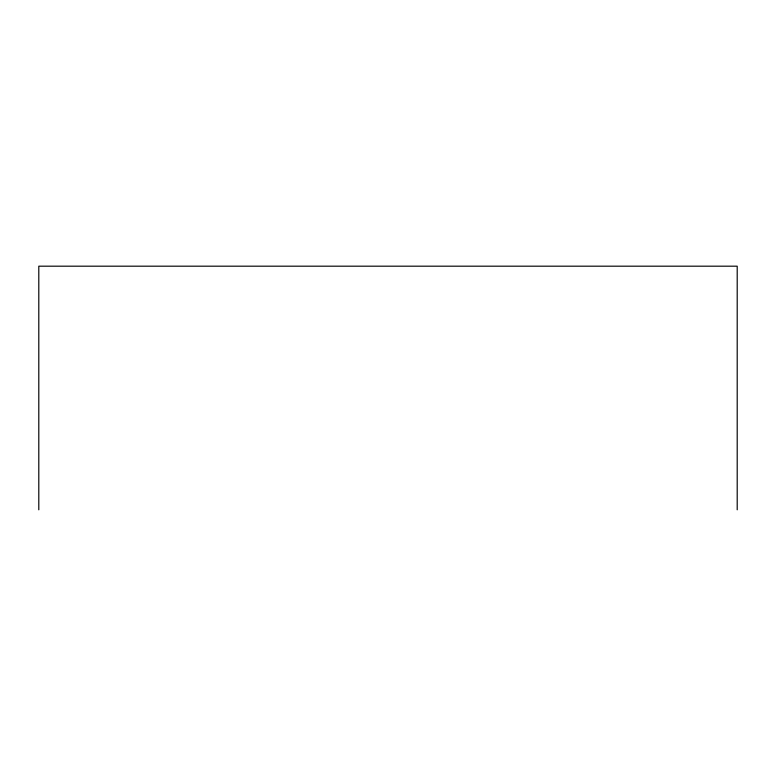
<?xml version="1.0" encoding="UTF-8"?>
<svg xmlns="http://www.w3.org/2000/svg" width="776" height="776" viewBox="0 0 776 776"><rect width="100%" height="100%" fill="white"/><g stroke="black" fill="none" stroke-linecap="round" stroke-linejoin="round"><path stroke-width="1.16" d="M737.2 509.813L737.2 266.187L38.8 266.187L38.8 509.813"/></g></svg>
